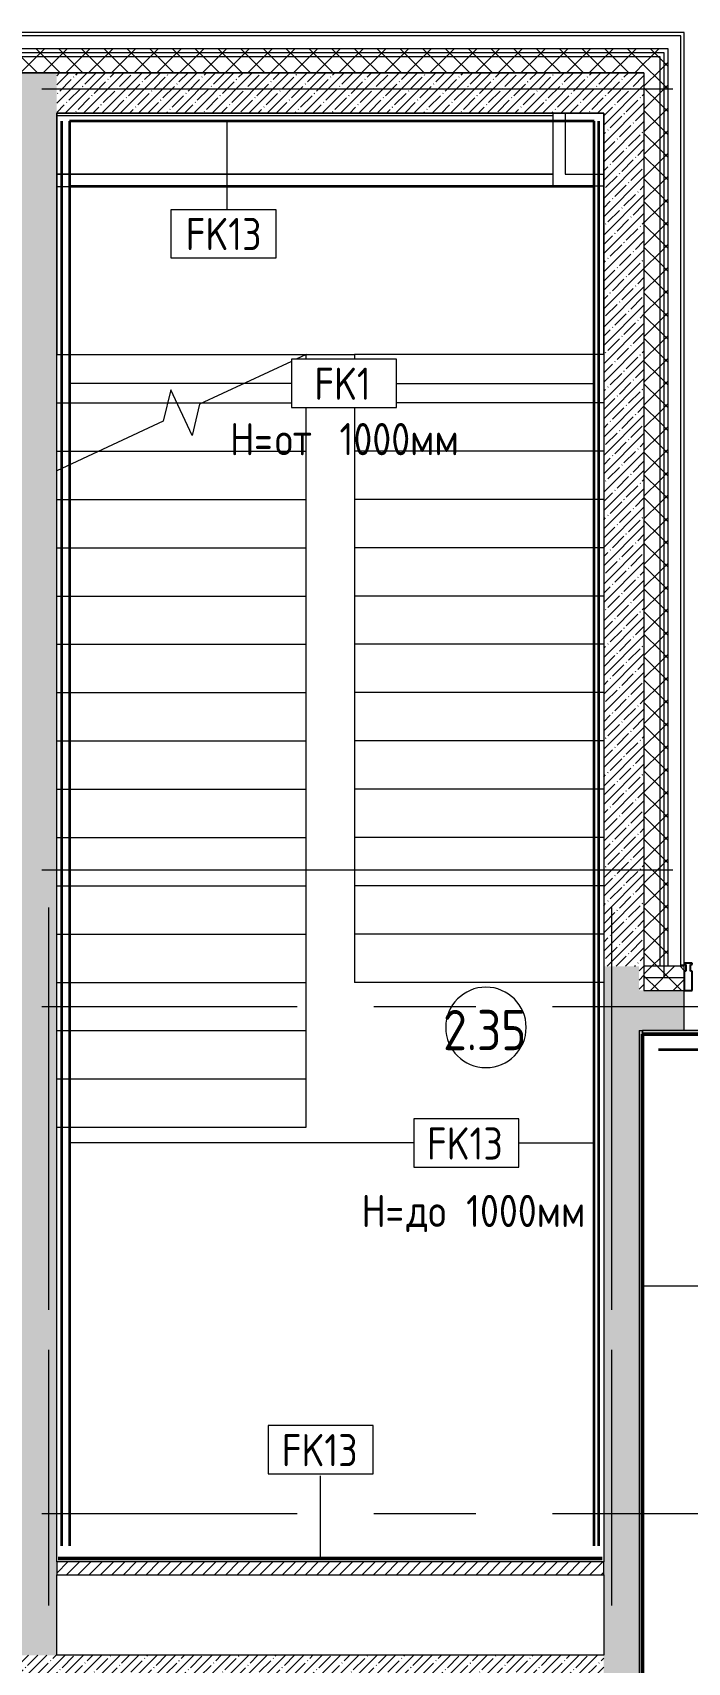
# Model space of a CAD drawing. Header units: millimetres. Extents: x 81731 to 272849, y -8553 to 29000.
# Drawn here: x 89260 to 93330, y 17226 to 27350 of the extents above; entities that cross this region are included whole.
import ezdxf

# ---------------------------------------------------------------- set-up
doc = ezdxf.new("R2010")
doc.units = ezdxf.units.MM
doc.linetypes.add('Осевая', pattern=[3175, 635, -476.25, 1587.5, -476.25])
for name, color, linetype, lineweight in [('A-AREA-IDEN', 7, 'Continuous', 9), ('A-DETL', 7, 'Continuous', 9), ('A-DETL-1', 7, 'Continuous', 35), ('A-GLAZ-CWMG', 7, 'Continuous', 9), ('A-GLAZ-CWMG-1', 7, 'Continuous', 25), ('A-WALL', 7, 'Continuous', 9), ('A-WALL-IDEN', 7, 'Continuous', 9), ('I-WALL', 7, 'Continuous', 9), ('S-STRS-1', 7, 'Continuous', 9), ('S-STRS-MBND', 7, 'Continuous', 9), ('Оси', 7, 'Continuous', 9), ('Оси-2', 7, 'Осевая', 9)]:
    doc.layers.add(name, color=color, linetype=linetype, lineweight=lineweight)
for name, color, linetype, lineweight, true_color in [('A-WALL-1', 7, 'Continuous', 9, 0xc0c0c0), ('G-ANNO-TEXT-1', 7, 'Continuous', 9, 0x3c3c3c), ('I-WALL-4', 7, 'Continuous', 9, 0xc0c0c0), ('I-WALL-6', 5, 'Continuous', 50, 0x0000ff), ('S-WALL-ANLY-1', 7, 'Continuous', 5, 0x008040)]:
    doc.layers.add(name, color=color, linetype=linetype, lineweight=lineweight, true_color=true_color)
doc.styles.add('GOST Common', font='GOST_Common.ttf', dxfattribs={"width": 0.9, "height": 250})
doc.styles.add('GOST Common_1', font='GOST_Common.ttf', dxfattribs={"width": 0.9, "height": 200})
pattern_1 = [(45, (0, 0), (-57.024626, 57.024626), []), (45, (57.025, 0), (-57.024626, 57.024626), [100.806, -20.161, 3.353, -16.808])]
pattern_2 = [(45, (0, 0), (-70.71068, 70.71068), []), (135, (0, 0), (-70.71068, -70.71068), [])]
pattern_3 = [(0, (0, 0), (121.92, 30.48), [10.058, -81.382, 10.058, -81.382, -487.68]), (0, (0, 0), (121.92, 30.48), [-182.88, 10.058, -172.822, 10.058, -81.382, -213.36]), (0, (0, 0), (121.92, 30.48), [-457.2, 10.058, -50.902, 10.058, -142.342]), (120, (45.72, 15.24), (-87.356454, 90.345817), [10.058, -81.382, 10.058, -81.382, -487.68]), (120, (45.72, 15.24), (-87.356454, 90.345817), [-182.88, 10.058, -172.822, 10.058, -81.382, -213.36]), (120, (45.72, 15.24), (-87.356454, 90.345817), [-457.2, 10.058, -50.902, 10.058, -142.342]), (240, (60.96, 76.2), (-34.563546, -120.825817), [10.058, -81.382, 10.058, -81.382, -487.68]), (240, (60.96, 76.2), (-34.563546, -120.825817), [-182.88, 10.058, -172.822, 10.058, -81.382, -213.36]), (240, (60.96, 76.2), (-34.563546, -120.825817), [-457.2, 10.058, -50.902, 10.058, -142.342])]

# ---------------------------------------------------------------- blocks, each defined once
blk = doc.blocks.new('Прямоугольный импост - Импост структурный с накладкой - 170мм-22874499-План отделки стен 2 этажа в осях 23-33')
at = {"layer": 'A-GLAZ-CWMG-1'}
for p, q in [((0, 160), (-50, 160)), ((-50, 160), (-50, 40)), ((0, 40), (0, 160)), ((-50, 40), (-40, 40)), ((-40, 0), (-50, 0)), ((-50, 0), (-50, -10)), ((-40, 40), (-40, 0)), ((-10, 0), (-10, 40)), ((-10, 40), (0, 40)), ((0, 0), (-10, 0)), ((0, -10), (0, 0)), ((-50, -10), (0, -10))]:
    blk.add_line(p, q, dxfattribs=at)
blk = doc.blocks.new('Зашивка приборов отопления33 - Зашивка приборов отопления-33324347-План отделки стен 2 этажа в осях 23-33')
at = {"layer": 'A-WALL-1'}
for p, q in [((124366, 19499), (121281, 19499)), ((121281, 19136), (124366, 19136)), ((124366, 19136), (121281, 19136)), ((121281, 19061), (124366, 19061))]:
    blk.add_line(p, q, dxfattribs=at)
blk = doc.blocks.new('Марка_Помещения - Номер-25198446-План отделки стен 2 этажа в осях 23-33')
at = {"layer": 'A-AREA-IDEN'}
for start, end in [(360, 180), (180, 360)]:
    blk.add_arc((0, 0), 2.5, start, end, dxfattribs=at)
blk = doc.blocks.new('М_стена_0001 - Типоразмер_без рамки-25382661-План отделки стен 2 этажа в осях 23-33')
at = {"layer": 'A-WALL-IDEN'}
for p, q in [((3.26, 1.52), (-3.27, 1.52)), ((-3.27, 1.52), (-3.27, -1.48)), ((3.26, -1.48), (3.26, 1.52)), ((-3.27, -1.48), (3.26, -1.48))]:
    blk.add_line(p, q, dxfattribs=at)

msp = doc.modelspace()

# ---------------------------------------------------------------- hatches: boundary and pattern name
at = {"layer": 'A-WALL'}
h = msp.add_hatch(dxfattribs=at)
h.set_pattern_fill('FP_1', color=256, style=0, pattern_type=2)
h.set_pattern_definition(pattern_2)
h.paths.add_polyline_path([(93060, 27200), (93160, 27200), (93160, 27250), (84910.7, 27250), (84910.7, 27200), (92334.5, 27200)])
h = msp.add_hatch(dxfattribs=at)
h.set_pattern_fill('FP_1', color=256, style=0, pattern_type=2)
h.set_pattern_definition(pattern_2)
h.paths.add_polyline_path([(93160, 21550), (93210, 21550), (93210, 27250), (93160, 27250), (93160, 21558)])
h = msp.add_hatch(dxfattribs=at)
h.set_pattern_fill('FP_1', color=256, style=0, pattern_type=2)
h.set_pattern_definition(pattern_2)
h.paths.add_polyline_path([(93060, 27100), (93060, 27200), (84910.7, 27200), (84910.7, 27100), (92334.5, 27100)])
h = msp.add_hatch(dxfattribs=at)
h.set_pattern_fill('FP_1', color=256, style=0, pattern_type=2)
h.set_pattern_definition(pattern_2)
h.paths.add_polyline_path([(93160, 21550), (93160, 27200), (93060, 27200), (93060, 21550)])
h = msp.add_hatch(dxfattribs=at)
h.set_pattern_fill('FP_1', color=256, style=0, pattern_type=2)
h.set_pattern_definition(pattern_2)
h.paths.add_polyline_path([(125080, 21400), (125230, 21400), (125230, 21550), (120150.2, 21550), (120150.2, 21400), (123365.6, 21400)])
h.paths.add_polyline_path([(110436, 21400), (111250, 21400), (111250, 21550), (109950.4, 21550), (109950.4, 21400), (110350, 21400)])
h.paths.add_polyline_path([(109050.4, 21400), (109050.4, 21550), (107750.4, 21550), (107750.4, 21400), (108496.5, 21400)])
h.paths.add_polyline_path([(112150, 21400), (113300.4, 21400), (113300.4, 21550), (112150, 21550)])
h.paths.add_polyline_path([(118840.2, 21400), (119250.2, 21400), (119250.2, 21550), (117900.4, 21550), (117900.4, 21400), (118193.8, 21400)])
h.paths.add_polyline_path([(115600.4, 21400), (117000.4, 21400), (117000.4, 21550), (115600.4, 21550)])
h.paths.add_polyline_path([(102678.2, 21400), (103250.2, 21400), (103250.2, 21550), (102050, 21550), (102050, 21400)])
h.paths.add_polyline_path([(105910.6, 21400), (106850.4, 21400), (106850.4, 21550), (105550.2, 21550), (105550.2, 21400)])
h.paths.add_polyline_path([(100800, 21400), (101150, 21400), (101150, 21550), (96610, 21550), (96610, 21400), (100738.8, 21400)])
h.paths.add_polyline_path([(93304.2, 21400), (93310, 21400), (93310, 21550), (93060, 21550), (93060, 21400)])
at = {"layer": 'I-WALL'}
h = msp.add_hatch(dxfattribs=at)
h.set_pattern_fill('FP_2', color=256, style=0, pattern_type=2)
h.set_pattern_definition(pattern_1)
h.paths.add_polyline_path([(89160, 17270), (89410, 17270), (89410, 27100), (89160, 27100), (89160, 18654.6)])
h = msp.add_hatch(dxfattribs=at)
h.set_pattern_fill('FP_2', color=256, style=0, pattern_type=2)
h.set_pattern_definition(pattern_1)
h.paths.add_polyline_path([(92810, 26850), (92810, 27100), (89410, 27100), (89410, 26850), (92334.5, 26850)])
h = msp.add_hatch(dxfattribs=at)
h.set_pattern_fill('FP_2', color=256, style=0, pattern_type=2)
h.set_pattern_definition(pattern_1)
h.paths.add_polyline_path([(93060, 21400), (93060, 27100), (92810, 27100), (92810, 21550), (93030, 21550), (93030, 21400)])
h = msp.add_hatch(dxfattribs=at)
h.set_pattern_fill('FP_2', color=256, style=0, pattern_type=2)
h.set_pattern_definition(pattern_1)
h.paths.add_polyline_path([(93000, 13620), (93000, 13628), (93030, 13628), (93030, 21550), (92810, 21550), (92810, 13620)])
h = msp.add_hatch(dxfattribs=at)
h.set_pattern_fill('FP_2', color=256, style=0, pattern_type=2)
h.set_pattern_definition(pattern_1)
h.paths.add_polyline_path([(100560, 21150), (100560, 21400), (96610, 21400), (96610, 21150), (100092.3, 21150)])
h.paths.add_polyline_path([(93050, 21150), (93310, 21150), (93310, 21400), (93030, 21400), (93030, 21150)])
h = msp.add_hatch(dxfattribs=at)
h.set_pattern_fill('FP_39', color=256, style=0, pattern_type=2)
h.set_pattern_definition(pattern_3)
h.paths.add_polyline_path([(93042, 13628), (93050, 13628), (93050, 21150), (93030, 21150), (93030, 13628)])
h = msp.add_hatch(dxfattribs=at)
h.set_pattern_fill('FP_39', color=256, style=0, pattern_type=2)
h.set_pattern_definition(pattern_3)
h.paths.add_polyline_path([(100560, 21130), (100560, 21150), (99080, 21150), (99080, 21130), (100092.3, 21130)])
h.paths.add_polyline_path([(96110, 21130), (98366.5, 21130), (98357.2, 21150), (93050.5, 21150), (93050.5, 21130), (94920.4, 21130)])
h = msp.add_hatch(dxfattribs=at)
h.set_pattern_fill('FP_5', color=256, style=0, pattern_type=2)
h.set_pattern_definition([(45, (0, 0), (-35.35534, 35.35534), [])])
h.paths.add_polyline_path([(89410, 17770), (92810, 17770), (92810, 17850), (89410, 17850)])
h = msp.add_hatch(dxfattribs=at)
h.set_pattern_fill('FP_2', color=256, style=0, pattern_type=2)
h.set_pattern_definition(pattern_1)
h.paths.add_polyline_path([(90990.7, 17050), (92810, 17050), (92810, 17270), (88766.2, 17270), (88766.2, 17160), (86766.6, 17160), (86766.6, 17270), (86490, 17270), (86490, 17050), (90910.7, 17050)])

# ---------------------------------------------------------------- linework, layer by layer
at = {"layer": 'A-DETL'}
for p, q in [((90470, 26250), (90470, 26800)), ((90773.1, 26250), (90120, 26250)), ((90120, 26250), (90120, 25950)), ((90773.1, 25950), (90773.1, 26250)), ((90120, 25950), (90773.1, 25950)), ((91522.4, 25320.8), (90869.3, 25320.8)), ((90869.3, 25320.8), (90869.3, 25020.8)), ((91522.4, 25020.8), (91522.4, 25320.8)), ((90869.3, 25170.8), (89490, 25170.8)), ((91522.4, 25170.8), (92750, 25170.8)), ((90869.3, 25020.8), (91522.4, 25020.8)), ((92282, 20602.8), (91628.9, 20602.8)), ((91628.9, 20602.8), (91628.9, 20302.8)), ((92282, 20302.8), (92282, 20602.8)), ((91628.9, 20452.8), (89490, 20452.8)), ((92282, 20452.8), (92750, 20452.8)), ((91628.9, 20302.8), (92282, 20302.8))]:
    msp.add_line(p, q, dxfattribs=at)
at = {"layer": 'A-DETL-1'}
for p, q in [((89440, 26800), (89440, 17950)), ((92750, 26800), (89490, 26800)), ((89490, 26800), (89490, 17950)), ((92750, 17950), (92750, 26800)), ((92780, 17950), (92780, 26800)), ((89490, 26395), (92750, 26395)), ((99080, 21030), (93150, 21030))]:
    msp.add_line(p, q, dxfattribs=at)
at = {"layer": 'A-WALL'}
for p, q in [((93290, 27330), (84910.7, 27330)), ((93210, 27250), (84910.7, 27250)), ((93210, 21550), (93210, 27250)), ((93290, 21550), (93290, 27330)), ((93160, 27200), (84910.7, 27200)), ((93160, 21550), (93160, 27200)), ((93060, 27100), (93060, 21400)), ((93310, 21550), (93060, 21550)), ((93290, 21558), (93310, 21558)), ((93310, 21553), (93290, 21553)), ((93060, 21400), (93310, 21400)), ((93030, 21150), (93050, 21150)), ((93030, 21150), (93030, 13628)), ((89410, 17850), (89410, 17770)), ((92810, 17770), (92810, 17850))]:
    msp.add_line(p, q, dxfattribs=at)
at = {"layer": 'A-WALL-1'}
for p, q in [((93310, 27350), (84910.7, 27350)), ((93310, 21400), (93310, 27350)), ((89160, 27100), (93060, 27100))]:
    msp.add_line(p, q, dxfattribs=at)
at = {"layer": 'A-WALL-IDEN'}
for p, q in [((93050.5, 19565.1), (93519.9, 19565.1)), ((91050.5, 17865.5), (91050.5, 18384.4))]:
    msp.add_line(p, q, dxfattribs=at)
at = {"layer": 'I-WALL-4'}
for p, q in [((93060, 27100), (89160, 27100)), ((89410, 17850), (89410, 26850)), ((89410, 26850), (92810, 26850)), ((92495, 26395), (92495, 26850)), ((92570, 26850), (92570, 26470)), ((92810, 26850), (92810, 17850)), ((92570, 26470), (92810, 26470)), ((92810, 26395), (92495, 26395)), ((93310, 21150), (93310, 21400)), ((98357.2, 21150), (93050, 21150)), ((93050, 13628), (93050, 21150)), ((93050.5, 21150), (93050.5, 21130)), ((93050.5, 21130), (96488.6, 21130)), ((92810, 17850), (89410, 17850)), ((89410, 17270), (89410, 17770)), ((89410, 17770), (92810, 17770)), ((92810, 17770), (92810, 17270)), ((92810, 17270), (89410, 17270))]:
    msp.add_line(p, q, dxfattribs=at)
at = {"layer": 'I-WALL-6'}
for p, q in [((96488.6, 21129), (93050, 21129)), ((93051, 21129), (93051, 13641)), ((89420, 17871), (89420, 17872)), ((89420, 17872), (92800, 17872)), ((92800, 17871), (89420, 17871)), ((92800, 17872), (92800, 17871))]:
    msp.add_line(p, q, dxfattribs=at)
at = {"layer": 'S-STRS-1'}
for p, q in [((89410, 25350), (90960, 25350)), ((89410, 25350), (90960, 25350)), ((90960, 25350), (91260, 25350)), ((90960, 25320.8), (90960, 25350)), ((92810, 25350), (91260, 25350)), ((91260, 25350), (91260, 25320.8)), ((92810, 25350), (91260, 25350)), ((89410, 25050), (90099.5, 25050)), ((89410, 25050), (90099.5, 25050)), ((90099.5, 25050), (90156.4, 25050)), ((90099.5, 25050), (90156.4, 25050)), ((90156.4, 25050), (90316.6, 25050)), ((90156.4, 25050), (90316.6, 25050)), ((90316.6, 25050), (90869.3, 25050)), ((90316.6, 25050), (90869.3, 25050)), ((90960, 24750), (90960, 25020.8)), ((91260, 25020.8), (91260, 24750)), ((92810, 25050), (91522.4, 25050)), ((92810, 25050), (91522.4, 25050)), ((89410, 24750), (89673.3, 24750)), ((89410, 24750), (89673.3, 24750)), ((89673.3, 24750), (90960, 24750)), ((89673.3, 24750), (90960, 24750)), ((90960, 24450), (90960, 24750)), ((91260, 24750), (91260, 24450)), ((92810, 24750), (91260, 24750)), ((92810, 24750), (91260, 24750)), ((89410, 24450), (90960, 24450)), ((89410, 24450), (90960, 24450)), ((90960, 24150), (90960, 24450)), ((91260, 24450), (91260, 24150)), ((92810, 24450), (91260, 24450)), ((92810, 24450), (91260, 24450)), ((89410, 24150), (90960, 24150)), ((89410, 24150), (90960, 24150)), ((90960, 23850), (90960, 24150)), ((91260, 24150), (91260, 23850)), ((92810, 24150), (91260, 24150)), ((92810, 24150), (91260, 24150)), ((89410, 23850), (90960, 23850)), ((89410, 23850), (90960, 23850)), ((90960, 23550), (90960, 23850)), ((91260, 23850), (91260, 23550)), ((92810, 23850), (91260, 23850)), ((92810, 23850), (91260, 23850)), ((89410, 23550), (90960, 23550)), ((89410, 23550), (90960, 23550)), ((90960, 23250), (90960, 23550)), ((91260, 23550), (91260, 23250)), ((92810, 23550), (91260, 23550)), ((92810, 23550), (91260, 23550)), ((89410, 23250), (90960, 23250)), ((89410, 23250), (90960, 23250)), ((90960, 22950), (90960, 23250)), ((91260, 23250), (91260, 22950)), ((92810, 23250), (91260, 23250)), ((92810, 23250), (91260, 23250)), ((89410, 22950), (90960, 22950)), ((89410, 22950), (90960, 22950)), ((90960, 22650), (90960, 22950)), ((91260, 22950), (91260, 22650)), ((92810, 22950), (91260, 22950)), ((92810, 22950), (91260, 22950)), ((89410, 22650), (90960, 22650)), ((89410, 22650), (90960, 22650)), ((90960, 22350), (90960, 22650)), ((91260, 22650), (91260, 22350)), ((92810, 22650), (91260, 22650)), ((92810, 22650), (91260, 22650)), ((89410, 22350), (90960, 22350)), ((89410, 22350), (90960, 22350)), ((90960, 22050), (90960, 22350)), ((92810, 22350), (91260, 22350)), ((89410, 22050), (90960, 22050)), ((89410, 22050), (90960, 22050)), ((90960, 21750), (90960, 22050)), ((89410, 21750), (90960, 21750)), ((89410, 21750), (90960, 21750)), ((90960, 21450), (90960, 21750)), ((89410, 21450), (90960, 21450)), ((89410, 21450), (90960, 21450)), ((90960, 21150), (90960, 21450)), ((89410, 21150), (90960, 21150)), ((89410, 21150), (90960, 21150)), ((90960, 20850), (90960, 21150)), ((89410, 20850), (90960, 20850)), ((89410, 20850), (90960, 20850)), ((90960, 20550), (90960, 20850)), ((89410, 20550), (90960, 20550)), ((89410, 20550), (90960, 20550))]:
    msp.add_line(p, q, dxfattribs=at)
at = {"layer": 'S-STRS-MBND'}
for p, q in [((89410, 26850), (89410, 25350)), ((92810, 26850), (89410, 26850)), ((92810, 25350), (92810, 26850)), ((89410, 25350), (90960, 25350)), ((89410, 25150), (89410, 25350)), ((89410, 25350), (90960, 25350)), ((90960, 25350), (90897.4, 25320.8)), ((90960, 25350), (91260, 25350)), ((92810, 25350), (91260, 25350)), ((91260, 25350), (91260, 25320.8)), ((92810, 25350), (91260, 25350)), ((92810, 25350), (92810, 21450)), ((90869.3, 25307.7), (90298.3, 25041.4)), ((90119, 25130.2), (90071.7, 24935.8)), ((90251, 24847), (90119, 25130.2)), ((89410, 25050), (90099.5, 25050)), ((89410, 25050), (90099.5, 25050)), ((90156.4, 25050), (90316.6, 25050)), ((90156.4, 25050), (90316.6, 25050)), ((90298.3, 25041.4), (90251, 24847)), ((91260, 25020.8), (91260, 21450)), ((92810, 25050), (91522.4, 25050)), ((92810, 25050), (91522.4, 25050)), ((90071.7, 24935.8), (89410, 24627.2)), ((89410, 24750), (89673.3, 24750)), ((89410, 24750), (89673.3, 24750)), ((92810, 24750), (91260, 24750)), ((92810, 24750), (91260, 24750)), ((92810, 24450), (91260, 24450)), ((92810, 24450), (91260, 24450)), ((92810, 24150), (91260, 24150)), ((92810, 24150), (91260, 24150)), ((92810, 23850), (91260, 23850)), ((92810, 23850), (91260, 23850)), ((92810, 23550), (91260, 23550)), ((92810, 23550), (91260, 23550)), ((92810, 23250), (91260, 23250)), ((92810, 23250), (91260, 23250)), ((92810, 22950), (91260, 22950)), ((92810, 22950), (91260, 22950)), ((92810, 22650), (91260, 22650)), ((92810, 22650), (91260, 22650)), ((92810, 22350), (91260, 22350)), ((92810, 22350), (91260, 22350)), ((92810, 22050), (91260, 22050)), ((92810, 22050), (91260, 22050)), ((92810, 21750), (91260, 21750)), ((92810, 21750), (91260, 21750)), ((92810, 21450), (91260, 21450))]:
    msp.add_line(p, q, dxfattribs=at)
at = {"layer": 'S-WALL-ANLY-1'}
for p, q in [((93185, 27225), (84910.7, 27225)), ((93185, 21479), (93185, 27225)), ((93310, 21479), (93060, 21479))]:
    msp.add_line(p, q, dxfattribs=at)
at = {"layer": 'Оси'}
for p, q in [((90740, 27000), (93240, 27000)), ((90740, 22150), (93240, 22150)), ((89360, 19415.1), (89360, 21915.1)), ((92860, 19415.1), (92860, 21915.1))]:
    msp.add_line(p, q, dxfattribs=at)
at = {"layer": 'Оси-2'}
for p, q in [((85030.7, 27000), (90740, 27000)), ((85030.7, 22150), (90740, 22150)), ((85030.7, 21300), (122580, 21300)), ((89360, 593.7), (89360, 19415.1)), ((92860, 593.7), (92860, 19415.1)), ((85030.7, 18150), (122760, 18150))]:
    msp.add_line(p, q, dxfattribs=at)

# ---------------------------------------------------------------- block references
at = {"layer": 'A-AREA-IDEN', "xscale": 99.99999999999993, "yscale": 99.99999999999993, "zscale": 99.99999999999993}
msp.add_blockref('Марка_Помещения - Номер-25198446-План отделки стен 2 этажа в осях 23-33', (92077.8, 21170.1), dxfattribs=at)
at = {"layer": 'A-GLAZ-CWMG', "rotation": 180}
msp.add_blockref('Прямоугольный импост - Импост структурный с накладкой - 170мм-22874499-План отделки стен 2 этажа в осях 23-33', (93310, 21560), dxfattribs=at)
at = {"layer": 'A-WALL-1'}
msp.add_blockref('Зашивка приборов отопления33 - Зашивка приборов отопления-33324347-План отделки стен 2 этажа в осях 23-33', (-31870.9, 7333.7), dxfattribs=at)
at = {"layer": 'A-WALL-IDEN', "xscale": 99.99999999999993, "yscale": 99.99999999999993, "zscale": 99.99999999999993}
msp.add_blockref('М_стена_0001 - Типоразмер_без рамки-25382661-План отделки стен 2 этажа в осях 23-33', (91051.2, 18545.9), dxfattribs=at)

# ---------------------------------------------------------------- texts
at = {"layer": 'A-AREA-IDEN', "insert": (91812.1, 21278.6), "char_height": 250, "width": 663.797, "attachment_point": 1, "style": 'GOST Common'}
msp.add_mtext('2.35', dxfattribs=at)
at = {"layer": 'A-WALL-IDEN', "insert": (90808.5, 18643.9), "char_height": 200, "width": 598.861, "attachment_point": 1, "style": 'GOST Common_1'}
msp.add_mtext('FK13', dxfattribs=at)
at = {"layer": 'G-ANNO-TEXT-1', "char_height": 200, "attachment_point": 1, "style": 'GOST Common_1'}
for s, insert, width in [('FK13', (90211.4, 26198.5), 598.861), ('FK1', (91010.9, 25268.5), 447.342), ('\\fGOST Common|b0|i0|c204|p34|;\\W.9;Н', (90487.1, 24924.5), 180.38), (' 1000', (91058.6, 24924.5), 663.797), ('\\fGOST Common|b0|i0|c204|p34|;\\W.9;=', (90635.9, 24924.5), 158.734), ('от', (90766.9, 24924.5), 353.544), ('мм', (91606.3, 24924.5), 360.759), ('FK13', (91711, 20548.8), 598.861), ('\\fGOST Common|b0|i0|c204|p34|;\\W.9;Н', (91303.7, 20130.1), 180.38), ('\\fGOST Common|b0|i0|c204|p34|;\\W.9;=', (91452.6, 20130.1), 158.734), ('до', (91583.5, 20130.1), 317.468), (' 1000', (91845.5, 20130.1), 663.797), ('мм', (92393.2, 20130.1), 360.759)]:
    msp.add_mtext(s, dxfattribs=dict(at, insert=insert, width=width))

doc.saveas('drawing.dxf')
